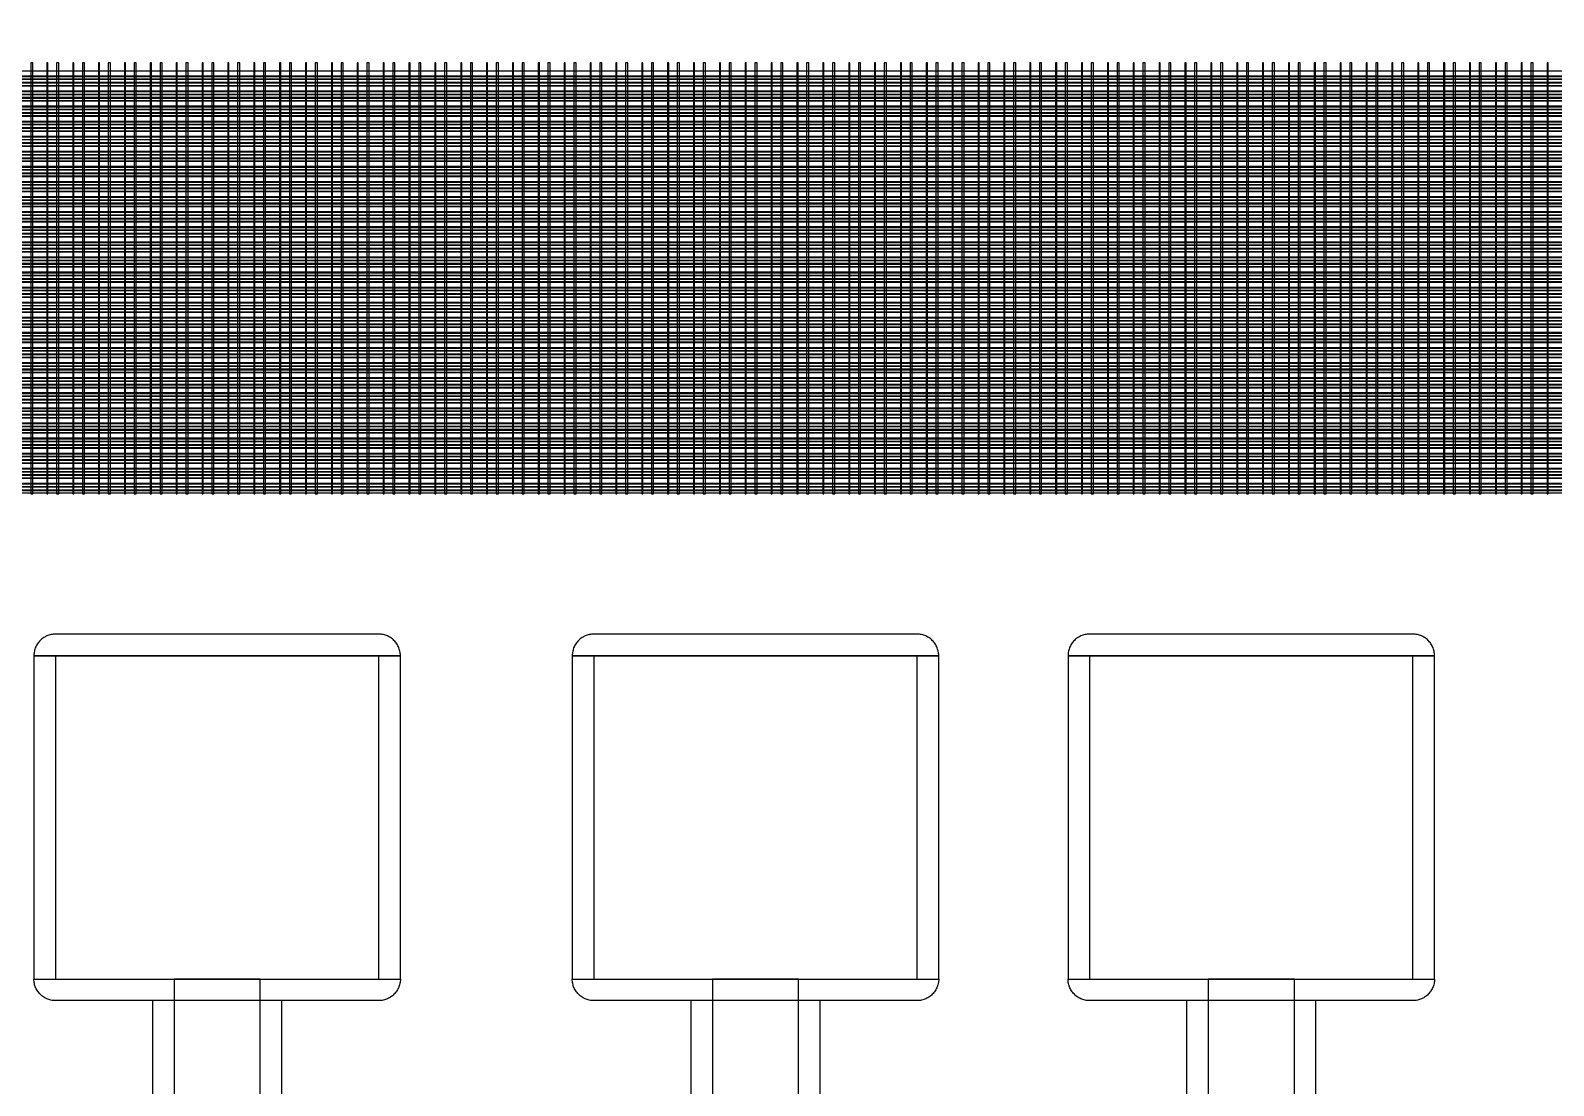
# Model space of a CAD drawing. Extents: x -50000 to 50000, y -50000 to 50000.
# Drawn here: x -40020 to -38607, y 19041 to 20020 of the extents above; entities that cross this region are included whole.
import ezdxf

# ---------------------------------------------------------------- set-up
doc = ezdxf.new("R2010")
doc.units = 0
doc.layers.get('0').update_dxf_attribs({"linetype": 'CONTINUOUS'})
for name, color, linetype in [('BASEMETAL', 4, 'CONTINUOUS'), ('FRAME', 8, 'CONTINUOUS'), ('SECONDLAYER', 6, 'CONTINUOUS')]:
    doc.layers.add(name, color=color, linetype=linetype)

# ---------------------------------------------------------------- blocks, each defined once
blk = doc.blocks.new('CHIP_JARRAY')
for points in [[(500, 5478), (6500, 5478), (6500, 5482.3), (500, 5482.3)], [(500, 5475), (6500, 5475), (6500, 5477), (500, 5477)], [(500, 5472), (6500, 5472), (6500, 5474.4), (500, 5474.4)], [(500, 5469), (6500, 5469), (6500, 5471), (500, 5471)], [(500, 5464), (6500, 5464), (6500, 5468.3), (500, 5468.3)], [(500, 5461), (6500, 5461), (6500, 5463), (500, 5463)], [(500, 5458), (6500, 5458), (6500, 5460.4), (500, 5460.4)], [(500, 5455), (6500, 5455), (6500, 5457), (500, 5457)], [(500, 5450), (6500, 5450), (6500, 5454.3), (500, 5454.3)], [(500, 5447), (6500, 5447), (6500, 5449), (500, 5449)], [(500, 5444), (6500, 5444), (6500, 5446.4), (500, 5446.4)], [(500, 5441), (6500, 5441), (6500, 5443), (500, 5443)], [(500, 5436), (6500, 5436), (6500, 5440.3), (500, 5440.3)], [(500, 5433), (6500, 5433), (6500, 5435), (500, 5435)], [(500, 5430), (6500, 5430), (6500, 5432.4), (500, 5432.4)], [(500, 5427), (6500, 5427), (6500, 5429), (500, 5429)], [(500, 5422), (6500, 5422), (6500, 5426.3), (500, 5426.3)], [(500, 5419), (6500, 5419), (6500, 5421), (500, 5421)], [(500, 5416), (6500, 5416), (6500, 5418.4), (500, 5418.4)], [(500, 5413), (6500, 5413), (6500, 5415), (500, 5415)], [(500, 5408), (6500, 5408), (6500, 5412.3), (500, 5412.3)], [(500, 5405), (6500, 5405), (6500, 5407), (500, 5407)], [(500, 5402), (6500, 5402), (6500, 5404.4), (500, 5404.4)], [(500, 5399), (6500, 5399), (6500, 5401), (500, 5401)], [(500, 5394), (6500, 5394), (6500, 5398.3), (500, 5398.3)], [(500, 5391), (6500, 5391), (6500, 5393), (500, 5393)], [(500, 5388), (6500, 5388), (6500, 5390.4), (500, 5390.4)], [(500, 5385), (6500, 5385), (6500, 5387), (500, 5387)], [(500, 5380), (6500, 5380), (6500, 5384.3), (500, 5384.3)], [(500, 5377), (6500, 5377), (6500, 5379), (500, 5379)], [(500, 5374), (6500, 5374), (6500, 5376.4), (500, 5376.4)], [(500, 5371), (6500, 5371), (6500, 5373), (500, 5373)], [(500, 5366), (6500, 5366), (6500, 5370.3), (500, 5370.3)], [(500, 5363), (6500, 5363), (6500, 5365), (500, 5365)], [(500, 5360), (6500, 5360), (6500, 5362.4), (500, 5362.4)], [(500, 5357), (6500, 5357), (6500, 5359), (500, 5359)], [(500, 5352), (6500, 5352), (6500, 5356.3), (500, 5356.3)], [(500, 5349), (6500, 5349), (6500, 5351), (500, 5351)], [(500, 5346), (6500, 5346), (6500, 5348.4), (500, 5348.4)], [(500, 5343), (6500, 5343), (6500, 5345), (500, 5345)], [(500, 5338), (6500, 5338), (6500, 5342.3), (500, 5342.3)], [(500, 5335), (6500, 5335), (6500, 5337), (500, 5337)], [(500, 5332), (6500, 5332), (6500, 5334.4), (500, 5334.4)], [(500, 5329), (6500, 5329), (6500, 5331), (500, 5331)], [(500, 5324), (6500, 5324), (6500, 5328.3), (500, 5328.3)], [(500, 5321), (6500, 5321), (6500, 5323), (500, 5323)], [(500, 5318), (6500, 5318), (6500, 5320.4), (500, 5320.4)], [(500, 5315), (6500, 5315), (6500, 5317), (500, 5317)], [(500, 5310), (6500, 5310), (6500, 5314.3), (500, 5314.3)], [(500, 5307), (6500, 5307), (6500, 5309), (500, 5309)], [(500, 5304), (6500, 5304), (6500, 5306.4), (500, 5306.4)], [(500, 5301), (6500, 5301), (6500, 5303), (500, 5303)], [(500, 5296), (6500, 5296), (6500, 5300.3), (500, 5300.3)], [(500, 5293), (6500, 5293), (6500, 5295), (500, 5295)], [(500, 5290), (6500, 5290), (6500, 5292.4), (500, 5292.4)], [(500, 5287), (6500, 5287), (6500, 5289), (500, 5289)], [(500, 5282), (6500, 5282), (6500, 5286.3), (500, 5286.3)], [(500, 5279), (6500, 5279), (6500, 5281), (500, 5281)], [(500, 5276), (6500, 5276), (6500, 5278.4), (500, 5278.4)], [(500, 5273), (6500, 5273), (6500, 5275), (500, 5275)], [(500, 5268), (6500, 5268), (6500, 5272.3), (500, 5272.3)], [(500, 5265), (6500, 5265), (6500, 5267), (500, 5267)], [(500, 5262), (6500, 5262), (6500, 5264.4), (500, 5264.4)], [(500, 5259), (6500, 5259), (6500, 5261), (500, 5261)], [(500, 5254), (6500, 5254), (6500, 5258.3), (500, 5258.3)], [(500, 5251), (6500, 5251), (6500, 5253), (500, 5253)], [(500, 5248), (6500, 5248), (6500, 5250.4), (500, 5250.4)], [(500, 5245), (6500, 5245), (6500, 5247), (500, 5247)], [(500, 5240), (6500, 5240), (6500, 5244.3), (500, 5244.3)], [(500, 5237), (6500, 5237), (6500, 5239), (500, 5239)], [(500, 5234), (6500, 5234), (6500, 5236.4), (500, 5236.4)], [(500, 5231), (6500, 5231), (6500, 5233), (500, 5233)], [(500, 5226), (6500, 5226), (6500, 5230.3), (500, 5230.3)], [(500, 5223), (6500, 5223), (6500, 5225), (500, 5225)], [(500, 5220), (6500, 5220), (6500, 5222.4), (500, 5222.4)], [(500, 5217), (6500, 5217), (6500, 5219), (500, 5219)], [(500, 5212), (6500, 5212), (6500, 5216.3), (500, 5216.3)], [(500, 5209), (6500, 5209), (6500, 5211), (500, 5211)], [(500, 5206), (6500, 5206), (6500, 5208.4), (500, 5208.4)], [(500, 5203), (6500, 5203), (6500, 5205), (500, 5205)], [(500, 5198), (6500, 5198), (6500, 5202.3), (500, 5202.3)], [(500, 5195), (6500, 5195), (6500, 5197), (500, 5197)], [(500, 5192), (6500, 5192), (6500, 5194.4), (500, 5194.4)], [(500, 5189), (6500, 5189), (6500, 5191), (500, 5191)], [(500, 5184), (6500, 5184), (6500, 5188.3), (500, 5188.3)], [(500, 5181), (6500, 5181), (6500, 5183), (500, 5183)], [(500, 5178), (6500, 5178), (6500, 5180.4), (500, 5180.4)], [(500, 5175), (6500, 5175), (6500, 5177), (500, 5177)], [(500, 5170), (6500, 5170), (6500, 5174.3), (500, 5174.3)], [(500, 5167), (6500, 5167), (6500, 5169), (500, 5169)], [(500, 5164), (6500, 5164), (6500, 5166.4), (500, 5166.4)], [(500, 5161), (6500, 5161), (6500, 5163), (500, 5163)], [(500, 5156), (6500, 5156), (6500, 5160.3), (500, 5160.3)], [(500, 5153), (6500, 5153), (6500, 5155), (500, 5155)], [(500, 5150), (6500, 5150), (6500, 5152.4), (500, 5152.4)], [(500, 5147), (6500, 5147), (6500, 5149), (500, 5149)], [(500, 5142), (6500, 5142), (6500, 5146.3), (500, 5146.3)], [(500, 5139), (6500, 5139), (6500, 5141), (500, 5141)], [(500, 5136), (6500, 5136), (6500, 5138.4), (500, 5138.4)], [(500, 5133), (6500, 5133), (6500, 5135), (500, 5135)], [(500, 5128), (6500, 5128), (6500, 5132.3), (500, 5132.3)], [(500, 5125), (6500, 5125), (6500, 5127), (500, 5127)], [(500, 5122), (6500, 5122), (6500, 5124.4), (500, 5124.4)], [(500, 5119), (6500, 5119), (6500, 5121), (500, 5121)], [(500, 5114), (6500, 5114), (6500, 5118.3), (500, 5118.3)], [(500, 5111), (6500, 5111), (6500, 5113), (500, 5113)], [(500, 5108), (6500, 5108), (6500, 5110.4), (500, 5110.4)], [(500, 5105), (6500, 5105), (6500, 5107), (500, 5107)], [(500, 5100), (6500, 5100), (6500, 5104.3), (500, 5104.3)], [(500, 5097), (6500, 5097), (6500, 5099), (500, 5099)], [(500, 5094), (6500, 5094), (6500, 5096.4), (500, 5096.4)], [(500, 5091), (6500, 5091), (6500, 5093), (500, 5093)], [(3253, 4940), (3423, 4940), (3423, 4940), (3423, 4941), (3422.9, 4942.1), (3422.8, 4943.1), (3422.6, 4944.2), (3422.3, 4945.2), (3422, 4946.2), (3421.7, 4947.2), (3421.3, 4948.1), (3420.8, 4949.1), (3420.3, 4950), (3419.8, 4950.9), (3419.2, 4951.8), (3418.5, 4952.6), (3417.9, 4953.4), (3417.1, 4954.1), (3416.4, 4954.9), (3415.6, 4955.5), (3414.8, 4956.2), (3413.9, 4956.8), (3413, 4957.3), (3412.1, 4957.8), (3411.1, 4958.3), (3410.2, 4958.7), (3409.2, 4959), (3408.2, 4959.3), (3407.2, 4959.6), (3406.1, 4959.8), (3405.1, 4959.9), (3404, 4960), (3403, 4960), (3103, 4960), (3102, 4960), (3100.9, 4959.9), (3099.9, 4959.8), (3098.8, 4959.6), (3097.8, 4959.3), (3096.8, 4959), (3095.8, 4958.7), (3094.9, 4958.3), (3093.9, 4957.8), (3093, 4957.3), (3092.1, 4956.8), (3091.2, 4956.2), (3090.4, 4955.5), (3089.6, 4954.9), (3088.9, 4954.1), (3088.1, 4953.4), (3087.5, 4952.6), (3086.8, 4951.8), (3086.2, 4950.9), (3085.7, 4950), (3085.2, 4949.1), (3084.7, 4948.1), (3084.3, 4947.2), (3084, 4946.2), (3083.7, 4945.2), (3083.4, 4944.2), (3083.2, 4943.1), (3083.1, 4942.1), (3083, 4941), (3083, 4940), (3083, 4940)], [(3752.5, 4940), (3922.5, 4940), (3922.5, 4940), (3922.5, 4941), (3922.4, 4942.1), (3922.3, 4943.1), (3922.1, 4944.2), (3921.8, 4945.2), (3921.5, 4946.2), (3921.2, 4947.2), (3920.8, 4948.1), (3920.3, 4949.1), (3919.8, 4950), (3919.3, 4950.9), (3918.7, 4951.8), (3918, 4952.6), (3917.4, 4953.4), (3916.6, 4954.1), (3915.9, 4954.9), (3915.1, 4955.5), (3914.3, 4956.2), (3913.4, 4956.8), (3912.5, 4957.3), (3911.6, 4957.8), (3910.6, 4958.3), (3909.7, 4958.7), (3908.7, 4959), (3907.7, 4959.3), (3906.7, 4959.6), (3905.6, 4959.8), (3904.6, 4959.9), (3903.5, 4960), (3902.5, 4960), (3602.5, 4960), (3601.5, 4960), (3600.4, 4959.9), (3599.4, 4959.8), (3598.3, 4959.6), (3597.3, 4959.3), (3596.3, 4959), (3595.3, 4958.7), (3594.4, 4958.3), (3593.4, 4957.8), (3592.5, 4957.3), (3591.6, 4956.8), (3590.7, 4956.2), (3589.9, 4955.5), (3589.1, 4954.9), (3588.4, 4954.1), (3587.6, 4953.4), (3587, 4952.6), (3586.3, 4951.8), (3585.7, 4950.9), (3585.2, 4950), (3584.7, 4949.1), (3584.2, 4948.1), (3583.8, 4947.2), (3583.5, 4946.2), (3583.2, 4945.2), (3582.9, 4944.2), (3582.7, 4943.1), (3582.6, 4942.1), (3582.5, 4941), (3582.5, 4940), (3582.5, 4940)], [(4212.5, 4940), (4382.5, 4940), (4382.5, 4940), (4382.5, 4941), (4382.4, 4942.1), (4382.3, 4943.1), (4382.1, 4944.2), (4381.8, 4945.2), (4381.5, 4946.2), (4381.2, 4947.2), (4380.8, 4948.1), (4380.3, 4949.1), (4379.8, 4950), (4379.3, 4950.9), (4378.7, 4951.8), (4378, 4952.6), (4377.4, 4953.4), (4376.6, 4954.1), (4375.9, 4954.9), (4375.1, 4955.5), (4374.3, 4956.2), (4373.4, 4956.8), (4372.5, 4957.3), (4371.6, 4957.8), (4370.6, 4958.3), (4369.7, 4958.7), (4368.7, 4959), (4367.7, 4959.3), (4366.7, 4959.6), (4365.6, 4959.8), (4364.6, 4959.9), (4363.5, 4960), (4362.5, 4960), (4062.5, 4960), (4061.5, 4960), (4060.4, 4959.9), (4059.4, 4959.8), (4058.3, 4959.6), (4057.3, 4959.3), (4056.3, 4959), (4055.3, 4958.7), (4054.4, 4958.3), (4053.4, 4957.8), (4052.5, 4957.3), (4051.6, 4956.8), (4050.7, 4956.2), (4049.9, 4955.5), (4049.1, 4954.9), (4048.4, 4954.1), (4047.6, 4953.4), (4047, 4952.6), (4046.3, 4951.8), (4045.7, 4950.9), (4045.2, 4950), (4044.7, 4949.1), (4044.2, 4948.1), (4043.8, 4947.2), (4043.5, 4946.2), (4043.2, 4945.2), (4042.9, 4944.2), (4042.7, 4943.1), (4042.6, 4942.1), (4042.5, 4941), (4042.5, 4940), (4042.5, 4940)], [(3423, 4640), (3423, 4940), (3083, 4940), (3083, 4640)], [(3922.5, 4640), (3922.5, 4940), (3582.5, 4940), (3582.5, 4640)], [(4382.5, 4640), (4382.5, 4940), (4042.5, 4940), (4042.5, 4640)], [(3253, 4640), (3423, 4640), (3423, 4640), (3423, 4639), (3422.9, 4637.9), (3422.8, 4636.9), (3422.6, 4635.8), (3422.3, 4634.8), (3422, 4633.8), (3421.7, 4632.8), (3421.3, 4631.9), (3420.8, 4630.9), (3420.3, 4630), (3419.8, 4629.1), (3419.2, 4628.2), (3418.5, 4627.4), (3417.9, 4626.6), (3417.1, 4625.9), (3416.4, 4625.1), (3415.6, 4624.5), (3414.8, 4623.8), (3413.9, 4623.2), (3413, 4622.7), (3412.1, 4622.2), (3411.1, 4621.7), (3410.2, 4621.3), (3409.2, 4621), (3408.2, 4620.7), (3407.2, 4620.4), (3406.1, 4620.2), (3405.1, 4620.1), (3404, 4620), (3403, 4620), (3103, 4620), (3102, 4620), (3100.9, 4620.1), (3099.9, 4620.2), (3098.8, 4620.4), (3097.8, 4620.7), (3096.8, 4621), (3095.8, 4621.3), (3094.9, 4621.7), (3093.9, 4622.2), (3093, 4622.7), (3092.1, 4623.2), (3091.2, 4623.8), (3090.4, 4624.5), (3089.6, 4625.1), (3088.9, 4625.9), (3088.1, 4626.6), (3087.5, 4627.4), (3086.8, 4628.2), (3086.2, 4629.1), (3085.7, 4630), (3085.2, 4630.9), (3084.7, 4631.9), (3084.3, 4632.8), (3084, 4633.8), (3083.7, 4634.8), (3083.4, 4635.8), (3083.2, 4636.9), (3083.1, 4637.9), (3083, 4639), (3083, 4640), (3083, 4640)], [(3752.5, 4640), (3922.5, 4640), (3922.5, 4640), (3922.5, 4639), (3922.4, 4637.9), (3922.3, 4636.9), (3922.1, 4635.8), (3921.8, 4634.8), (3921.5, 4633.8), (3921.2, 4632.8), (3920.8, 4631.9), (3920.3, 4630.9), (3919.8, 4630), (3919.3, 4629.1), (3918.7, 4628.2), (3918, 4627.4), (3917.4, 4626.6), (3916.6, 4625.9), (3915.9, 4625.1), (3915.1, 4624.5), (3914.3, 4623.8), (3913.4, 4623.2), (3912.5, 4622.7), (3911.6, 4622.2), (3910.6, 4621.7), (3909.7, 4621.3), (3908.7, 4621), (3907.7, 4620.7), (3906.7, 4620.4), (3905.6, 4620.2), (3904.6, 4620.1), (3903.5, 4620), (3902.5, 4620), (3602.5, 4620), (3601.5, 4620), (3600.4, 4620.1), (3599.4, 4620.2), (3598.3, 4620.4), (3597.3, 4620.7), (3596.3, 4621), (3595.3, 4621.3), (3594.4, 4621.7), (3593.4, 4622.2), (3592.5, 4622.7), (3591.6, 4623.2), (3590.7, 4623.8), (3589.9, 4624.5), (3589.1, 4625.1), (3588.4, 4625.9), (3587.6, 4626.6), (3587, 4627.4), (3586.3, 4628.2), (3585.7, 4629.1), (3585.2, 4630), (3584.7, 4630.9), (3584.2, 4631.9), (3583.8, 4632.8), (3583.5, 4633.8), (3583.2, 4634.8), (3582.9, 4635.8), (3582.7, 4636.9), (3582.6, 4637.9), (3582.5, 4639), (3582.5, 4640), (3582.5, 4640)], [(4212.5, 4640), (4382.5, 4640), (4382.5, 4640), (4382.5, 4639), (4382.4, 4637.9), (4382.3, 4636.9), (4382.1, 4635.8), (4381.8, 4634.8), (4381.5, 4633.8), (4381.2, 4632.8), (4380.8, 4631.9), (4380.3, 4630.9), (4379.8, 4630), (4379.3, 4629.1), (4378.7, 4628.2), (4378, 4627.4), (4377.4, 4626.6), (4376.6, 4625.9), (4375.9, 4625.1), (4375.1, 4624.5), (4374.3, 4623.8), (4373.4, 4623.2), (4372.5, 4622.7), (4371.6, 4622.2), (4370.6, 4621.7), (4369.7, 4621.3), (4368.7, 4621), (4367.7, 4620.7), (4366.7, 4620.4), (4365.6, 4620.2), (4364.6, 4620.1), (4363.5, 4620), (4362.5, 4620), (4062.5, 4620), (4061.5, 4620), (4060.4, 4620.1), (4059.4, 4620.2), (4058.3, 4620.4), (4057.3, 4620.7), (4056.3, 4621), (4055.3, 4621.3), (4054.4, 4621.7), (4053.4, 4622.2), (4052.5, 4622.7), (4051.6, 4623.2), (4050.7, 4623.8), (4049.9, 4624.5), (4049.1, 4625.1), (4048.4, 4625.9), (4047.6, 4626.6), (4047, 4627.4), (4046.3, 4628.2), (4045.7, 4629.1), (4045.2, 4630), (4044.7, 4630.9), (4044.2, 4631.9), (4043.8, 4632.8), (4043.5, 4633.8), (4043.2, 4634.8), (4042.9, 4635.8), (4042.7, 4636.9), (4042.6, 4637.9), (4042.5, 4639), (4042.5, 4640), (4042.5, 4640)], [(3313, 4498), (3313, 4620), (3193, 4620), (3193, 4498)], [(3812.5, 4498), (3812.5, 4620), (3692.5, 4620), (3692.5, 4498)], [(4272.5, 4498), (4272.5, 4620), (4152.5, 4620), (4152.5, 4498)]]:
    blk.add_lwpolyline(points, close=True)
at = {"layer": 'SECONDLAYER'}
for points in [[(3080, 5090), (3082, 5090), (3082, 5490), (3080, 5490)], [(3095, 5090), (3096, 5090), (3096, 5490), (3095, 5490)], [(3104, 5090), (3106, 5090), (3106, 5490), (3104, 5490)], [(3119, 5090), (3120, 5090), (3120, 5490), (3119, 5490)], [(3128, 5090), (3130, 5090), (3130, 5490), (3128, 5490)], [(3143, 5090), (3144, 5090), (3144, 5490), (3143, 5490)], [(3152, 5090), (3154, 5090), (3154, 5490), (3152, 5490)], [(3167, 5090), (3168, 5090), (3168, 5490), (3167, 5490)], [(3176, 5090), (3178, 5090), (3178, 5490), (3176, 5490)], [(3191, 5090), (3192, 5090), (3192, 5490), (3191, 5490)], [(3200, 5090), (3202, 5090), (3202, 5490), (3200, 5490)], [(3215, 5090), (3216, 5090), (3216, 5490), (3215, 5490)], [(3224, 5090), (3226, 5090), (3226, 5490), (3224, 5490)], [(3239, 5090), (3240, 5090), (3240, 5490), (3239, 5490)], [(3248, 5090), (3250, 5090), (3250, 5490), (3248, 5490)], [(3263, 5090), (3264, 5090), (3264, 5490), (3263, 5490)], [(3272, 5090), (3274, 5090), (3274, 5490), (3272, 5490)], [(3287, 5090), (3288, 5090), (3288, 5490), (3287, 5490)], [(3296, 5090), (3298, 5090), (3298, 5490), (3296, 5490)], [(3311, 5090), (3312, 5090), (3312, 5490), (3311, 5490)], [(3320, 5090), (3322, 5090), (3322, 5490), (3320, 5490)], [(3335, 5090), (3336, 5090), (3336, 5490), (3335, 5490)], [(3344, 5090), (3346, 5090), (3346, 5490), (3344, 5490)], [(3359, 5090), (3360, 5090), (3360, 5490), (3359, 5490)], [(3368, 5090), (3370, 5090), (3370, 5490), (3368, 5490)], [(3383, 5090), (3384, 5090), (3384, 5490), (3383, 5490)], [(3392, 5090), (3394, 5090), (3394, 5490), (3392, 5490)], [(3407, 5090), (3408, 5090), (3408, 5490), (3407, 5490)], [(3416, 5090), (3418, 5090), (3418, 5490), (3416, 5490)], [(3431, 5090), (3432, 5090), (3432, 5490), (3431, 5490)], [(3440, 5090), (3442, 5090), (3442, 5490), (3440, 5490)], [(3455, 5090), (3456, 5090), (3456, 5490), (3455, 5490)], [(3464, 5090), (3466, 5090), (3466, 5490), (3464, 5490)], [(3479, 5090), (3480, 5090), (3480, 5490), (3479, 5490)], [(3488, 5090), (3490, 5090), (3490, 5490), (3488, 5490)], [(3503, 5090), (3504, 5090), (3504, 5490), (3503, 5490)], [(3512, 5090), (3514, 5090), (3514, 5490), (3512, 5490)], [(3527, 5090), (3528, 5090), (3528, 5490), (3527, 5490)], [(3536, 5090), (3538, 5090), (3538, 5490), (3536, 5490)], [(3551, 5090), (3552, 5090), (3552, 5490), (3551, 5490)], [(3560, 5090), (3562, 5090), (3562, 5490), (3560, 5490)], [(3575, 5090), (3576, 5090), (3576, 5490), (3575, 5490)], [(3584, 5090), (3586, 5090), (3586, 5490), (3584, 5490)], [(3599, 5090), (3600, 5090), (3600, 5490), (3599, 5490)], [(3608, 5090), (3610, 5090), (3610, 5490), (3608, 5490)], [(3623, 5090), (3624, 5090), (3624, 5490), (3623, 5490)], [(3632, 5090), (3634, 5090), (3634, 5490), (3632, 5490)], [(3647, 5090), (3648, 5090), (3648, 5490), (3647, 5490)], [(3656, 5090), (3658, 5090), (3658, 5490), (3656, 5490)], [(3671, 5090), (3672, 5090), (3672, 5490), (3671, 5490)], [(3680, 5090), (3682, 5090), (3682, 5490), (3680, 5490)], [(3695, 5090), (3696, 5090), (3696, 5490), (3695, 5490)], [(3704, 5090), (3706, 5090), (3706, 5490), (3704, 5490)], [(3719, 5090), (3720, 5090), (3720, 5490), (3719, 5490)], [(3728, 5090), (3730, 5090), (3730, 5490), (3728, 5490)], [(3743, 5090), (3744, 5090), (3744, 5490), (3743, 5490)], [(3752, 5090), (3754, 5090), (3754, 5490), (3752, 5490)], [(3767, 5090), (3768, 5090), (3768, 5490), (3767, 5490)], [(3776, 5090), (3778, 5090), (3778, 5490), (3776, 5490)], [(3791, 5090), (3792, 5090), (3792, 5490), (3791, 5490)], [(3800, 5090), (3802, 5090), (3802, 5490), (3800, 5490)], [(3815, 5090), (3816, 5090), (3816, 5490), (3815, 5490)], [(3824, 5090), (3826, 5090), (3826, 5490), (3824, 5490)], [(3839, 5090), (3840, 5090), (3840, 5490), (3839, 5490)], [(3848, 5090), (3850, 5090), (3850, 5490), (3848, 5490)], [(3863, 5090), (3864, 5090), (3864, 5490), (3863, 5490)], [(3872, 5090), (3874, 5090), (3874, 5490), (3872, 5490)], [(3887, 5090), (3888, 5090), (3888, 5490), (3887, 5490)], [(3896, 5090), (3898, 5090), (3898, 5490), (3896, 5490)], [(3911, 5090), (3912, 5090), (3912, 5490), (3911, 5490)], [(3920, 5090), (3922, 5090), (3922, 5490), (3920, 5490)], [(3935, 5090), (3936, 5090), (3936, 5490), (3935, 5490)], [(3944, 5090), (3946, 5090), (3946, 5490), (3944, 5490)], [(3959, 5090), (3960, 5090), (3960, 5490), (3959, 5490)], [(3968, 5090), (3970, 5090), (3970, 5490), (3968, 5490)], [(3983, 5090), (3984, 5090), (3984, 5490), (3983, 5490)], [(3992, 5090), (3994, 5090), (3994, 5490), (3992, 5490)], [(4007, 5090), (4008, 5090), (4008, 5490), (4007, 5490)], [(4016, 5090), (4018, 5090), (4018, 5490), (4016, 5490)], [(4031, 5090), (4032, 5090), (4032, 5490), (4031, 5490)], [(4040, 5090), (4042, 5090), (4042, 5490), (4040, 5490)], [(4055, 5090), (4056, 5090), (4056, 5490), (4055, 5490)], [(4064, 5090), (4066, 5090), (4066, 5490), (4064, 5490)], [(4079, 5090), (4080, 5090), (4080, 5490), (4079, 5490)], [(4088, 5090), (4090, 5090), (4090, 5490), (4088, 5490)], [(4103, 5090), (4104, 5090), (4104, 5490), (4103, 5490)], [(4112, 5090), (4114, 5090), (4114, 5490), (4112, 5490)], [(4127, 5090), (4128, 5090), (4128, 5490), (4127, 5490)], [(4136, 5090), (4138, 5090), (4138, 5490), (4136, 5490)], [(4151, 5090), (4152, 5090), (4152, 5490), (4151, 5490)], [(4160, 5090), (4162, 5090), (4162, 5490), (4160, 5490)], [(4175, 5090), (4176, 5090), (4176, 5490), (4175, 5490)], [(4184, 5090), (4186, 5090), (4186, 5490), (4184, 5490)], [(4199, 5090), (4200, 5090), (4200, 5490), (4199, 5490)], [(4208, 5090), (4210, 5090), (4210, 5490), (4208, 5490)], [(4223, 5090), (4224, 5090), (4224, 5490), (4223, 5490)], [(4232, 5090), (4234, 5090), (4234, 5490), (4232, 5490)], [(4247, 5090), (4248, 5090), (4248, 5490), (4247, 5490)], [(4256, 5090), (4258, 5090), (4258, 5490), (4256, 5490)], [(4271, 5090), (4272, 5090), (4272, 5490), (4271, 5490)], [(4280, 5090), (4282, 5090), (4282, 5490), (4280, 5490)], [(4295, 5090), (4296, 5090), (4296, 5490), (4295, 5490)], [(4304, 5090), (4306, 5090), (4306, 5490), (4304, 5490)], [(4319, 5090), (4320, 5090), (4320, 5490), (4319, 5490)], [(4328, 5090), (4330, 5090), (4330, 5490), (4328, 5490)], [(4343, 5090), (4344, 5090), (4344, 5490), (4343, 5490)], [(4352, 5090), (4354, 5090), (4354, 5490), (4352, 5490)], [(4367, 5090), (4368, 5090), (4368, 5490), (4367, 5490)], [(4376, 5090), (4378, 5090), (4378, 5490), (4376, 5490)], [(4391, 5090), (4392, 5090), (4392, 5490), (4391, 5490)], [(4400, 5090), (4402, 5090), (4402, 5490), (4400, 5490)], [(4415, 5090), (4416, 5090), (4416, 5490), (4415, 5490)], [(4424, 5090), (4426, 5090), (4426, 5490), (4424, 5490)], [(4439, 5090), (4440, 5090), (4440, 5490), (4439, 5490)], [(4448, 5090), (4450, 5090), (4450, 5490), (4448, 5490)], [(4463, 5090), (4464, 5090), (4464, 5490), (4463, 5490)], [(4472, 5090), (4474, 5090), (4474, 5490), (4472, 5490)], [(4487, 5090), (4488, 5090), (4488, 5490), (4487, 5490)], [(3403, 4640), (3403, 4940), (3103, 4940), (3103, 4640)], [(3902.5, 4640), (3902.5, 4940), (3602.5, 4940), (3602.5, 4640)], [(4362.5, 4640), (4362.5, 4940), (4062.5, 4940), (4062.5, 4640)], [(3293, 4506), (3293, 4640), (3213, 4640), (3213, 4506)], [(3792.5, 4506), (3792.5, 4640), (3712.5, 4640), (3712.5, 4506)], [(4252.5, 4506), (4252.5, 4640), (4172.5, 4640), (4172.5, 4506)]]:
    blk.add_lwpolyline(points, close=True, dxfattribs=at)

msp = doc.modelspace()

# ---------------------------------------------------------------- linework, layer by layer
at = {"layer": 'FRAME'}
for radius in [50000, 49500]:
    msp.add_circle((0, 0), radius, dxfattribs=at)

# ---------------------------------------------------------------- block references
at = {"layer": 'BASEMETAL'}
msp.add_blockref('CHIP_JARRAY', (-43100, 14500), dxfattribs=at)

doc.saveas('drawing.dxf')
